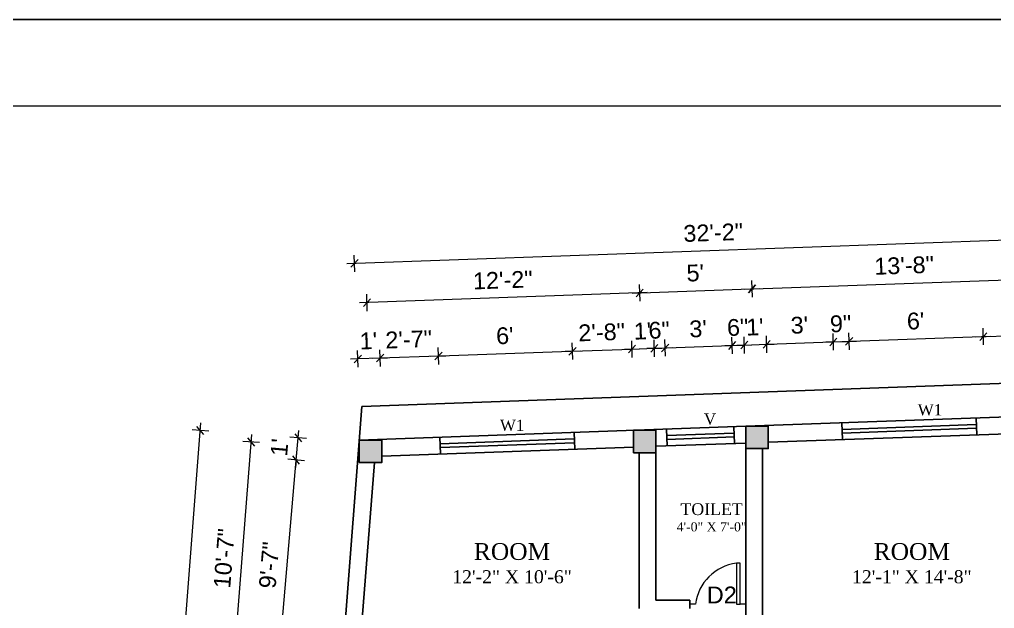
# Model space of a CAD drawing. Header units: inches. Extents: x -14619 to 1971361, y -855114 to -978.
# Drawn here: x 22516 to 23038, y -7658 to -7342 of the extents above; entities that cross this region are included whole.
import ezdxf
from ezdxf.enums import TextEntityAlignment as Align

# ---------------------------------------------------------------- set-up
doc = ezdxf.new("R2010")
doc.units = ezdxf.units.IN
doc.header["$LTSCALE"] = 0.5
doc.header["$MEASUREMENT"] = 0
doc.header["$PDMODE"] = 66
for name, color, linetype, lineweight in [('A_Title Text', 105, 'Continuous', 60), ('ELE1', 3, 'Continuous', 9), ('ELEVATION', 85, 'Continuous', 9), ('steps', 253, 'Continuous', 20), ('Toilet', 7, 'Continuous', 25)]:
    doc.layers.add(name, color=color, linetype=linetype, lineweight=lineweight)
doc.styles.add('arial', font='arial.ttf')
doc.styles.get("Standard").update_dxf_attribs({"font": 'arial.ttf'})
doc.dimstyles.new('Sudeep', dxfattribs={"dimtxt": 6, "dimasz": 4, "dimexe": 4.5, "dimexo": 4.5, "dimgap": 5, "dimtad": 1, "dimdec": 0, "dimlunit": 4, "dimtxsty": 'arial', "dimblk": 'OBLIQUE', "dimcen": 250, "dimdle": 4, "dimclrd": 86, "dimclre": 5, "dimclrt": 1, "dimadec": 0, "dimazin": 0, "dimtfac": 1, "dimtdec": 0, "dimtix": 1, "dimtmove": 1, "dimatfit": 3, "dimldrblk": 'OBLIQUE', "dimfxl": 4.5, "dimfxlon": 1, "dimfrac": 2, "dimlwd": 15, "dimlwe": 13, "dimarcsym": 0})

# ---------------------------------------------------------------- blocks, each defined once
blk = doc.blocks.new('_Oblique')
at = {"color": 0, "linetype": 'ByBlock', "lineweight": -2}
blk.add_line((-0.5, -0.5), (0.5, 0.5), dxfattribs=at)
blk = doc.blocks.new('*D784')
at = {"layer": 'A_Title Text', "color": 5, "lineweight": 13, "transparency": 16777216}
for p, q in [((22740.39, -7527.22), (22740.07, -7518.23)), ((22812.34, -7524.65), (22812.02, -7515.66))]:
    blk.add_line(p, q, dxfattribs=at)
at = {"layer": 'A_Title Text', "color": 86, "lineweight": 15, "transparency": 16777216}
blk.add_line((22736.23, -7522.87), (22816.18, -7520.01), dxfattribs=at)
at = {"layer": 'Defpoints', "color": 0, "transparency": 16777216}
for p in [(22812.18, -7520.15), (22741.02, -7544.87), (22812.98, -7542.3)]:
    blk.add_point(p, dxfattribs=at)
at = {"layer": 'A_Title Text', "color": 86, "lineweight": 15, "transparency": 16777216, "xscale": 4, "yscale": 4, "zscale": 4}
for p, rotation in [((22812.18, -7520.15), 2.049254323207421), ((22740.23, -7522.73), 182.0492543232075)]:
    blk.add_blockref('_Oblique', p, dxfattribs=dict(at, rotation=rotation))
at = {"layer": 'A_Title Text', "color": 1, "transparency": 16777216, "insert": (22775.86, -7511.85), "char_height": 9, "attachment_point": 5, "rotation": 2.0493, "style": 'arial'}
blk.add_mtext("6'", dxfattribs=at)
blk = doc.blocks.new('*D785')
at = {"layer": 'A_Title Text', "color": 5, "lineweight": 13, "transparency": 16777216}
for p, q in [((22812.34, -7524.65), (22812.02, -7515.66)), ((22844.19, -7523.51), (22843.87, -7514.52))]:
    blk.add_line(p, q, dxfattribs=at)
at = {"layer": 'A_Title Text', "color": 86, "lineweight": 15, "transparency": 16777216}
for p, q in [((22812.18, -7520.15), (22808.19, -7520.3)), ((22812.18, -7520.15), (22844.03, -7519.01)), ((22844.03, -7519.01), (22848.03, -7518.87))]:
    blk.add_line(p, q, dxfattribs=at)
at = {"layer": 'Defpoints', "color": 0, "transparency": 16777216}
for p in [(22844.03, -7519.01), (22812.98, -7542.3), (22844.82, -7541.16)]:
    blk.add_point(p, dxfattribs=at)
at = {"layer": 'A_Title Text', "color": 86, "lineweight": 15, "transparency": 16777216, "xscale": 4, "yscale": 4, "zscale": 4}
for p, rotation in [((22812.18, -7520.15), 2.049254323207768), ((22844.03, -7519.01), 182.0492543232077)]:
    blk.add_blockref('_Oblique', p, dxfattribs=dict(at, rotation=rotation))
at = {"layer": 'A_Title Text', "color": 1, "transparency": 16777216, "insert": (22827.76, -7509.99), "char_height": 9, "attachment_point": 5, "rotation": 2.0493, "style": 'arial'}
blk.add_mtext('2\'-8"', dxfattribs=at)
blk = doc.blocks.new('*D786')
at = {"layer": 'A_Title Text', "color": 5, "lineweight": 13, "transparency": 16777216}
for p, q in [((22844.19, -7523.51), (22843.87, -7514.52)), ((22856.18, -7523.08), (22855.85, -7514.09))]:
    blk.add_line(p, q, dxfattribs=at)
at = {"layer": 'A_Title Text', "color": 86, "lineweight": 15, "transparency": 16777216}
for p, q in [((22844.03, -7519.01), (22856.01, -7518.58)), ((22856.01, -7518.58), (22860.01, -7518.44)), ((22844.03, -7519.01), (22840.03, -7519.16))]:
    blk.add_line(p, q, dxfattribs=at)
at = {"layer": 'Defpoints', "color": 0, "transparency": 16777216}
for p in [(22856.01, -7518.58), (22844.82, -7541.16), (22856.82, -7541.16)]:
    blk.add_point(p, dxfattribs=at)
at = {"layer": 'A_Title Text', "color": 86, "lineweight": 15, "transparency": 16777216, "xscale": 4, "yscale": 4, "zscale": 4}
for p, rotation in [((22844.03, -7519.01), 2.049254323207768), ((22856.01, -7518.58), 182.0492543232077)]:
    blk.add_blockref('_Oblique', p, dxfattribs=dict(at, rotation=rotation))
at = {"layer": 'A_Title Text', "color": 1, "transparency": 16777216, "insert": (22849.68, -7509.29), "char_height": 9, "attachment_point": 5, "rotation": 2.0493, "style": 'arial'}
blk.add_mtext("1'", dxfattribs=at)
blk = doc.blocks.new('*D787')
at = {"layer": 'A_Title Text', "color": 86, "lineweight": 15, "transparency": 16777216}
for p, q in [((22856.01, -7518.58), (22852.02, -7518.73)), ((22856.01, -7518.58), (22861.84, -7518.38)), ((22861.84, -7518.38), (22865.84, -7518.23))]:
    blk.add_line(p, q, dxfattribs=at)
at = {"layer": 'A_Title Text', "color": 5, "lineweight": 13, "transparency": 16777216}
for p, q in [((22856.18, -7523.08), (22855.85, -7514.09)), ((22862, -7522.87), (22861.68, -7513.88))]:
    blk.add_line(p, q, dxfattribs=at)
at = {"layer": 'Defpoints', "color": 0, "transparency": 16777216}
for p in [(22861.84, -7518.38), (22856.82, -7541.16), (22862.63, -7540.52)]:
    blk.add_point(p, dxfattribs=at)
at = {"layer": 'A_Title Text', "color": 86, "lineweight": 15, "transparency": 16777216, "xscale": 4, "yscale": 4, "zscale": 4}
for p, rotation in [((22856.01, -7518.58), 2.049254323207768), ((22861.84, -7518.38), 182.0492543232077)]:
    blk.add_blockref('_Oblique', p, dxfattribs=dict(at, rotation=rotation))
at = {"layer": 'A_Title Text', "color": 1, "transparency": 16777216, "insert": (22858.59, -7508.89), "char_height": 9, "attachment_point": 5, "rotation": 2.0493, "style": 'arial'}
blk.add_mtext('6"', dxfattribs=at)
blk = doc.blocks.new('*D788')
at = {"layer": 'A_Title Text', "color": 5, "lineweight": 13, "transparency": 16777216}
for p, q in [((22897.98, -7521.59), (22897.66, -7512.59)), ((22862, -7522.87), (22861.68, -7513.88))]:
    blk.add_line(p, q, dxfattribs=at)
at = {"layer": 'A_Title Text', "color": 86, "lineweight": 15, "transparency": 16777216}
blk.add_line((22857.84, -7518.52), (22901.82, -7516.95), dxfattribs=at)
at = {"layer": 'Defpoints', "color": 0, "transparency": 16777216}
for p in [(22897.82, -7517.09), (22898.61, -7539.23), (22862.63, -7540.52)]:
    blk.add_point(p, dxfattribs=at)
at = {"layer": 'A_Title Text', "color": 86, "lineweight": 15, "transparency": 16777216, "xscale": 4, "yscale": 4, "zscale": 4}
for p, rotation in [((22861.84, -7518.38), 182.0492543232077), ((22897.82, -7517.09), 2.049254323207739)]:
    blk.add_blockref('_Oblique', p, dxfattribs=dict(at, rotation=rotation))
at = {"layer": 'A_Title Text', "color": 1, "transparency": 16777216, "insert": (22879.49, -7508.14), "char_height": 9, "attachment_point": 5, "rotation": 2.0493, "style": 'arial'}
blk.add_mtext("3'", dxfattribs=at)
blk = doc.blocks.new('*D789')
at = {"layer": 'A_Title Text', "color": 5, "lineweight": 13, "transparency": 16777216}
for p, q in [((22897.98, -7521.59), (22897.66, -7512.59)), ((22904.44, -7521.35), (22904.11, -7512.36))]:
    blk.add_line(p, q, dxfattribs=at)
at = {"layer": 'A_Title Text', "color": 86, "lineweight": 15, "transparency": 16777216}
for p, q in [((22897.82, -7517.09), (22893.82, -7517.23)), ((22897.82, -7517.09), (22904.27, -7516.86)), ((22904.27, -7516.86), (22908.27, -7516.71))]:
    blk.add_line(p, q, dxfattribs=at)
at = {"layer": 'Defpoints', "color": 0, "transparency": 16777216}
for p in [(22904.27, -7516.86), (22898.61, -7539.23), (22905.07, -7539)]:
    blk.add_point(p, dxfattribs=at)
at = {"layer": 'A_Title Text', "color": 86, "lineweight": 15, "transparency": 16777216, "xscale": 4, "yscale": 4, "zscale": 4}
for p, rotation in [((22897.82, -7517.09), 2.049254323207768), ((22904.27, -7516.86), 182.0492543232077)]:
    blk.add_blockref('_Oblique', p, dxfattribs=dict(at, rotation=rotation))
at = {"layer": 'A_Title Text', "color": 1, "transparency": 16777216, "insert": (22900.7, -7507.38), "char_height": 9, "attachment_point": 5, "rotation": 2.0493, "style": 'arial'}
blk.add_mtext('6"', dxfattribs=at)
blk = doc.blocks.new('*D790')
at = {"layer": 'A_Title Text', "color": 5, "lineweight": 13, "transparency": 16777216}
for p, q in [((22904.44, -7521.35), (22904.11, -7512.36)), ((22916.42, -7520.93), (22916.1, -7511.93))]:
    blk.add_line(p, q, dxfattribs=at)
at = {"layer": 'A_Title Text', "color": 86, "lineweight": 15, "transparency": 16777216}
for p, q in [((22904.27, -7516.86), (22900.28, -7517)), ((22904.27, -7516.86), (22916.26, -7516.43)), ((22916.26, -7516.43), (22920.26, -7516.29))]:
    blk.add_line(p, q, dxfattribs=at)
at = {"layer": 'Defpoints', "color": 0, "transparency": 16777216}
for p in [(22916.26, -7516.43), (22905.07, -7539), (22917.07, -7539)]:
    blk.add_point(p, dxfattribs=at)
at = {"layer": 'A_Title Text', "color": 86, "lineweight": 15, "transparency": 16777216, "xscale": 4, "yscale": 4, "zscale": 4}
for p, rotation in [((22904.27, -7516.86), 2.049254323207768), ((22916.26, -7516.43), 182.0492543232077)]:
    blk.add_blockref('_Oblique', p, dxfattribs=dict(at, rotation=rotation))
at = {"layer": 'A_Title Text', "color": 1, "transparency": 16777216, "insert": (22909.93, -7507.13), "char_height": 9, "attachment_point": 5, "rotation": 2.0493, "style": 'arial'}
blk.add_mtext("1'", dxfattribs=at)
blk = doc.blocks.new('*D791')
at = {"layer": 'A_Title Text', "color": 5, "lineweight": 13, "transparency": 16777216}
for p, q in [((22916.42, -7520.93), (22916.1, -7511.93)), ((22952.16, -7519.65), (22951.84, -7510.65))]:
    blk.add_line(p, q, dxfattribs=at)
at = {"layer": 'A_Title Text', "color": 86, "lineweight": 15, "transparency": 16777216}
blk.add_line((22912.26, -7516.57), (22956, -7515.01), dxfattribs=at)
at = {"layer": 'Defpoints', "color": 0, "transparency": 16777216}
for p in [(22952, -7515.15), (22917.07, -7539), (22952.79, -7537.3)]:
    blk.add_point(p, dxfattribs=at)
at = {"layer": 'A_Title Text', "color": 86, "lineweight": 15, "transparency": 16777216, "xscale": 4, "yscale": 4, "zscale": 4}
for p, rotation in [((22952, -7515.15), 2.049254323207739), ((22916.26, -7516.43), 182.0492543232077)]:
    blk.add_blockref('_Oblique', p, dxfattribs=dict(at, rotation=rotation))
at = {"layer": 'A_Title Text', "color": 1, "transparency": 16777216, "insert": (22933.79, -7506.2), "char_height": 9, "attachment_point": 5, "rotation": 2.0493, "style": 'arial'}
blk.add_mtext("3'", dxfattribs=at)
blk = doc.blocks.new('*D792')
at = {"layer": 'A_Title Text', "color": 5, "lineweight": 13, "transparency": 16777216}
for p, q in [((22952.16, -7519.65), (22951.84, -7510.65)), ((22960.66, -7519.34), (22960.34, -7510.35))]:
    blk.add_line(p, q, dxfattribs=at)
at = {"layer": 'A_Title Text', "color": 86, "lineweight": 15, "transparency": 16777216}
for p, q in [((22952, -7515.15), (22948, -7515.29)), ((22952, -7515.15), (22960.5, -7514.85)), ((22960.5, -7514.85), (22964.5, -7514.7))]:
    blk.add_line(p, q, dxfattribs=at)
at = {"layer": 'Defpoints', "color": 0, "transparency": 16777216}
for p in [(22960.5, -7514.85), (22952.79, -7537.3), (22961.3, -7537.3)]:
    blk.add_point(p, dxfattribs=at)
at = {"layer": 'A_Title Text', "color": 86, "lineweight": 15, "transparency": 16777216, "xscale": 4, "yscale": 4, "zscale": 4}
for p, rotation in [((22952, -7515.15), 2.049254323207768), ((22960.5, -7514.85), 182.0492543232077)]:
    blk.add_blockref('_Oblique', p, dxfattribs=dict(at, rotation=rotation))
at = {"layer": 'A_Title Text', "color": 1, "transparency": 16777216, "insert": (22955.91, -7505.41), "char_height": 9, "attachment_point": 5, "rotation": 2.0493, "style": 'arial'}
blk.add_mtext('9"', dxfattribs=at)
blk = doc.blocks.new('*D793')
at = {"layer": 'A_Title Text', "color": 5, "lineweight": 13, "transparency": 16777216}
for p, q in [((23032.61, -7516.77), (23032.29, -7507.77)), ((22960.66, -7519.34), (22960.34, -7510.35))]:
    blk.add_line(p, q, dxfattribs=at)
at = {"layer": 'A_Title Text', "color": 86, "lineweight": 15, "transparency": 16777216}
blk.add_line((22956.5, -7514.99), (23036.45, -7512.13), dxfattribs=at)
at = {"layer": 'Defpoints', "color": 0, "transparency": 16777216}
for p in [(23032.45, -7512.27), (23033.25, -7534.42), (22961.3, -7537.3)]:
    blk.add_point(p, dxfattribs=at)
at = {"layer": 'A_Title Text', "color": 86, "lineweight": 15, "transparency": 16777216, "xscale": 4, "yscale": 4, "zscale": 4}
for p, rotation in [((22960.5, -7514.85), 182.0492543232077), ((23032.45, -7512.27), 2.049254323207739)]:
    blk.add_blockref('_Oblique', p, dxfattribs=dict(at, rotation=rotation))
at = {"layer": 'A_Title Text', "color": 1, "transparency": 16777216, "insert": (22996.13, -7503.97), "char_height": 9, "attachment_point": 5, "rotation": 2.0493, "style": 'arial'}
blk.add_mtext("6'", dxfattribs=at)
blk = doc.blocks.new('*D794')
at = {"layer": 'A_Title Text', "color": 5, "lineweight": 13, "transparency": 16777216}
for p, q in [((23032.61, -7516.77), (23032.29, -7507.77)), ((23068.14, -7515.5), (23067.82, -7506.5))]:
    blk.add_line(p, q, dxfattribs=at)
at = {"layer": 'A_Title Text', "color": 86, "lineweight": 15, "transparency": 16777216}
blk.add_line((23028.46, -7512.41), (23071.98, -7510.86), dxfattribs=at)
at = {"layer": 'Defpoints', "color": 0, "transparency": 16777216}
for p in [(23067.98, -7511), (23033.25, -7534.42), (23068.77, -7533.14)]:
    blk.add_point(p, dxfattribs=at)
at = {"layer": 'A_Title Text', "color": 86, "lineweight": 15, "transparency": 16777216, "xscale": 4, "yscale": 4, "zscale": 4}
for p, rotation in [((23032.45, -7512.27), 182.0492543232077), ((23067.98, -7511), 2.049254323207739)]:
    blk.add_blockref('_Oblique', p, dxfattribs=dict(at, rotation=rotation))
at = {"layer": 'A_Title Text', "color": 1, "transparency": 16777216, "insert": (23049.87, -7502.04), "char_height": 9, "attachment_point": 5, "rotation": 2.0493, "style": 'arial'}
blk.add_mtext("3'", dxfattribs=at)
blk = doc.blocks.new('*D797')
at = {"layer": 'A_Title Text', "color": 5, "lineweight": 13, "transparency": 16777216}
for p, q in [((22740.39, -7527.22), (22740.07, -7518.23)), ((22709.17, -7528.34), (22708.85, -7519.35))]:
    blk.add_line(p, q, dxfattribs=at)
at = {"layer": 'A_Title Text', "color": 86, "lineweight": 15, "transparency": 16777216}
for p, q in [((22709.01, -7523.84), (22705.01, -7523.99)), ((22740.23, -7522.73), (22709.01, -7523.84)), ((22740.23, -7522.73), (22744.23, -7522.58))]:
    blk.add_line(p, q, dxfattribs=at)
at = {"layer": 'Defpoints', "color": 0, "transparency": 16777216}
for p in [(22709.01, -7523.84), (22741.02, -7544.87), (22709.82, -7546.42)]:
    blk.add_point(p, dxfattribs=at)
at = {"layer": 'A_Title Text', "color": 86, "lineweight": 15, "transparency": 16777216, "xscale": 4, "yscale": 4, "zscale": 4}
for p, rotation in [((22709.01, -7523.84), 2.049254323207739), ((22740.23, -7522.73), 182.0492543232077)]:
    blk.add_blockref('_Oblique', p, dxfattribs=dict(at, rotation=rotation))
at = {"layer": 'A_Title Text', "color": 1, "transparency": 16777216, "insert": (22724.28, -7513.77), "char_height": 9, "attachment_point": 5, "rotation": 2.0493, "style": 'arial'}
blk.add_mtext('2\'-7"', dxfattribs=at)
blk = doc.blocks.new('*D798')
at = {"layer": 'A_Title Text', "color": 5, "lineweight": 13, "transparency": 16777216}
for p, q in [((22697.19, -7528.77), (22696.87, -7519.78)), ((22709.17, -7528.34), (22708.85, -7519.35))]:
    blk.add_line(p, q, dxfattribs=at)
at = {"layer": 'A_Title Text', "color": 86, "lineweight": 15, "transparency": 16777216}
for p, q in [((22709.01, -7523.84), (22697.03, -7524.27)), ((22709.01, -7523.84), (22713.01, -7523.7)), ((22697.03, -7524.27), (22693.03, -7524.42))]:
    blk.add_line(p, q, dxfattribs=at)
at = {"layer": 'Defpoints', "color": 0, "transparency": 16777216}
for p in [(22697.03, -7524.27), (22697.82, -7546.42), (22709.82, -7546.42)]:
    blk.add_point(p, dxfattribs=at)
at = {"layer": 'A_Title Text', "color": 86, "lineweight": 15, "transparency": 16777216, "xscale": 4, "yscale": 4, "zscale": 4}
for p, rotation in [((22697.03, -7524.27), 2.049254323207739), ((22709.01, -7523.84), 182.0492543232077)]:
    blk.add_blockref('_Oblique', p, dxfattribs=dict(at, rotation=rotation))
at = {"layer": 'A_Title Text', "color": 1, "transparency": 16777216, "insert": (22702.68, -7514.55), "char_height": 9, "attachment_point": 5, "rotation": 2.0493, "style": 'arial'}
blk.add_mtext("1'", dxfattribs=at)
blk = doc.blocks.new('*D799')
at = {"layer": 'A_Title Text', "color": 5, "lineweight": 13, "transparency": 16777216}
for p, q in [((22848.35, -7493.37), (22848.03, -7484.37)), ((22702.11, -7498.6), (22701.79, -7489.6))]:
    blk.add_line(p, q, dxfattribs=at)
at = {"layer": 'A_Title Text', "color": 86, "lineweight": 15, "transparency": 16777216}
blk.add_line((22852.18, -7488.73), (22697.95, -7494.25), dxfattribs=at)
at = {"layer": 'Defpoints', "color": 0, "transparency": 16777216}
for p in [(22701.95, -7494.1), (22703.82, -7546.42), (22850.82, -7562.53)]:
    blk.add_point(p, dxfattribs=at)
at = {"layer": 'A_Title Text', "color": 86, "lineweight": 15, "transparency": 16777216, "xscale": 4, "yscale": 4, "zscale": 4}
for p, rotation in [((22848.19, -7488.87), 2.049714822001265), ((22701.95, -7494.1), 182.0497148220012)]:
    blk.add_blockref('_Oblique', p, dxfattribs=dict(at, rotation=rotation))
at = {"layer": 'A_Title Text', "color": 1, "transparency": 16777216, "insert": (22774.73, -7481.97), "char_height": 9, "attachment_point": 5, "rotation": 2.0497, "style": 'arial'}
blk.add_mtext('12\'-2"', dxfattribs=at)
blk = doc.blocks.new('*D800')
at = {"layer": 'A_Title Text', "color": 5, "lineweight": 13, "transparency": 16777216}
for p, q in [((23080.85, -7463.78), (23080.53, -7454.79)), ((22695.36, -7477.57), (22695.03, -7468.58))]:
    blk.add_line(p, q, dxfattribs=at)
at = {"layer": 'A_Title Text', "color": 86, "lineweight": 15, "transparency": 16777216}
blk.add_line((23084.69, -7459.14), (22691.2, -7473.22), dxfattribs=at)
at = {"layer": 'Defpoints', "color": 0, "transparency": 16777216}
for p in [(22695.19, -7473.08), (23083.31, -7532.63), (22697.82, -7546.42)]:
    blk.add_point(p, dxfattribs=at)
at = {"layer": 'A_Title Text', "color": 86, "lineweight": 15, "transparency": 16777216, "xscale": 4, "yscale": 4, "zscale": 4}
for p, rotation in [((23080.69, -7459.28), 2.04925432320521), ((22695.19, -7473.08), 182.0492543232052)]:
    blk.add_blockref('_Oblique', p, dxfattribs=dict(at, rotation=rotation))
at = {"layer": 'A_Title Text', "color": 1, "transparency": 16777216, "insert": (22887.6, -7456.59), "char_height": 9, "attachment_point": 5, "rotation": 2.0493, "style": 'arial'}
blk.add_mtext('32\'-2"', dxfattribs=at)
blk = doc.blocks.new('*D807')
at = {"layer": 'A_Title Text', "color": 86, "lineweight": 15, "transparency": 16777216}
blk.add_line((23094.09, -7862.21), (23154.57, -7564.38), dxfattribs=at)
at = {"layer": 'A_Title Text', "color": 5, "lineweight": 13, "transparency": 16777216}
for p, q in [((23149.37, -7567.41), (23158.19, -7569.2)), ((23090.47, -7857.39), (23099.29, -7859.19))]:
    blk.add_line(p, q, dxfattribs=at)
at = {"layer": 'Defpoints', "color": 0, "transparency": 16777216}
for p in [(23083.31, -7553.99), (23153.78, -7568.3), (23024.42, -7843.98)]:
    blk.add_point(p, dxfattribs=at)
at = {"layer": 'A_Title Text', "color": 86, "lineweight": 15, "transparency": 16777216, "xscale": 4, "yscale": 4, "zscale": 4}
for p, rotation in [((23153.78, -7568.3), 78.52025721157061), ((23094.88, -7858.29), 258.5202572115706)]:
    blk.add_blockref('_Oblique', p, dxfattribs=dict(at, rotation=rotation))
at = {"layer": 'A_Title Text', "color": 1, "transparency": 16777216, "insert": (23114.93, -7711.39), "char_height": 9, "attachment_point": 5, "rotation": 78.5203, "style": 'arial'}
blk.add_mtext('24\'-8"', dxfattribs=at)
blk = doc.blocks.new('*D866')
at = {"layer": 'A_Title Text', "color": 86, "lineweight": 15, "transparency": 16777216}
blk.add_line((22653.85, -7696.7), (22664.29, -7574.46), dxfattribs=at)
at = {"layer": 'A_Title Text', "color": 5, "lineweight": 13, "transparency": 16777216}
for p, q in [((22668.43, -7578.83), (22659.46, -7578.06)), ((22658.67, -7693.09), (22649.71, -7692.33))]:
    blk.add_line(p, q, dxfattribs=at)
at = {"layer": 'Defpoints', "color": 0, "transparency": 16777216}
for p in [(22663.95, -7578.45), (22679.63, -7579.79), (22669.79, -7694.04)]:
    blk.add_point(p, dxfattribs=at)
at = {"layer": 'A_Title Text', "color": 86, "lineweight": 15, "transparency": 16777216, "xscale": 4, "yscale": 4, "zscale": 4}
for p, rotation in [((22663.95, -7578.45), 85.11926549606497), ((22654.19, -7692.71), 265.1192654960649)]:
    blk.add_blockref('_Oblique', p, dxfattribs=dict(at, rotation=rotation))
at = {"layer": 'A_Title Text', "color": 1, "transparency": 16777216, "insert": (22649.51, -7634.76), "char_height": 9, "attachment_point": 5, "rotation": 85.1193, "style": 'arial'}
blk.add_mtext('9\'-7"', dxfattribs=at)
blk = doc.blocks.new('*D867')
at = {"layer": 'A_Title Text', "color": 86, "lineweight": 15, "transparency": 16777216}
for p, q in [((22664.97, -7566.53), (22665.31, -7562.55)), ((22663.95, -7578.45), (22664.97, -7566.53)), ((22663.95, -7578.45), (22663.61, -7582.43))]:
    blk.add_line(p, q, dxfattribs=at)
at = {"layer": 'A_Title Text', "color": 5, "lineweight": 13, "transparency": 16777216}
for p, q in [((22669.45, -7566.92), (22660.48, -7566.15)), ((22668.43, -7578.83), (22659.46, -7578.06))]:
    blk.add_line(p, q, dxfattribs=at)
at = {"layer": 'Defpoints', "color": 0, "transparency": 16777216}
for p in [(22664.97, -7566.53), (22679.63, -7567.79), (22679.63, -7579.79)]:
    blk.add_point(p, dxfattribs=at)
at = {"layer": 'A_Title Text', "color": 86, "lineweight": 15, "transparency": 16777216, "xscale": 4, "yscale": 4, "zscale": 4}
for p, rotation in [((22664.97, -7566.53), 265.1192654960649), ((22663.95, -7578.45), 85.11926549606497)]:
    blk.add_blockref('_Oblique', p, dxfattribs=dict(at, rotation=rotation))
at = {"layer": 'A_Title Text', "color": 1, "transparency": 16777216, "insert": (22654.97, -7571.68), "char_height": 9, "attachment_point": 5, "rotation": 85.1193, "style": 'arial'}
blk.add_mtext("1'", dxfattribs=at)
blk = doc.blocks.new('*D869')
at = {"layer": 'A_Title Text', "color": 86, "lineweight": 15, "transparency": 16777216}
blk.add_line((22590.73, -7842.74), (22612.89, -7558.57), dxfattribs=at)
at = {"layer": 'A_Title Text', "color": 5, "lineweight": 13, "transparency": 16777216}
for p, q in [((22617.06, -7562.91), (22608.09, -7562.21)), ((22595.53, -7839.1), (22586.56, -7838.4))]:
    blk.add_line(p, q, dxfattribs=at)
at = {"layer": 'Defpoints', "color": 0, "transparency": 16777216}
for p in [(22612.58, -7562.56), (22679.63, -7567.79), (22658.1, -7843.98)]:
    blk.add_point(p, dxfattribs=at)
at = {"layer": 'A_Title Text', "color": 86, "lineweight": 15, "transparency": 16777216, "xscale": 4, "yscale": 4, "zscale": 4}
for p, rotation in [((22612.58, -7562.56), 85.54207228814442), ((22591.04, -7838.75), 265.5420722881444)]:
    blk.add_blockref('_Oblique', p, dxfattribs=dict(at, rotation=rotation))
at = {"layer": 'A_Title Text', "color": 1, "transparency": 16777216, "insert": (22592.24, -7699.91), "char_height": 9, "attachment_point": 5, "rotation": 85.5421, "style": 'arial'}
blk.add_mtext('23\'-1"', dxfattribs=at)
blk = doc.blocks.new('*D893')
at = {"layer": 'A_Title Text', "color": 86, "lineweight": 15, "transparency": 16777216}
blk.add_line((22844.19, -7489.01), (22912.43, -7486.57), dxfattribs=at)
at = {"layer": 'A_Title Text', "color": 5, "lineweight": 13, "transparency": 16777216}
for p, q in [((22848.35, -7493.37), (22848.03, -7484.37)), ((22908.59, -7491.21), (22908.27, -7482.21))]:
    blk.add_line(p, q, dxfattribs=at)
at = {"layer": 'Defpoints', "color": 0, "transparency": 16777216}
for p in [(22908.43, -7486.71), (22911.07, -7560.37), (22850.82, -7562.53)]:
    blk.add_point(p, dxfattribs=at)
at = {"layer": 'A_Title Text', "color": 86, "lineweight": 15, "transparency": 16777216, "xscale": 4, "yscale": 4, "zscale": 4}
for p, rotation in [((22848.19, -7488.87), 182.0497148220012), ((22908.43, -7486.71), 2.049714822001255)]:
    blk.add_blockref('_Oblique', p, dxfattribs=dict(at, rotation=rotation))
at = {"layer": 'A_Title Text', "color": 1, "transparency": 16777216, "insert": (22877.97, -7478.22), "char_height": 9, "attachment_point": 5, "rotation": 2.0497, "style": 'arial'}
blk.add_mtext("5'", dxfattribs=at)
blk = doc.blocks.new('*D894')
at = {"layer": 'A_Title Text', "color": 5, "lineweight": 13, "transparency": 16777216}
for p, q in [((23072.3, -7485.35), (23071.98, -7476.36)), ((22908.59, -7491.21), (22908.27, -7482.21))]:
    blk.add_line(p, q, dxfattribs=at)
at = {"layer": 'A_Title Text', "color": 86, "lineweight": 15, "transparency": 16777216}
blk.add_line((22904.43, -7486.86), (23076.13, -7480.71), dxfattribs=at)
at = {"layer": 'Defpoints', "color": 0, "transparency": 16777216}
for p in [(23072.14, -7480.85), (23074.77, -7554.51), (22911.07, -7560.37)]:
    blk.add_point(p, dxfattribs=at)
at = {"layer": 'A_Title Text', "color": 86, "lineweight": 15, "transparency": 16777216, "xscale": 4, "yscale": 4, "zscale": 4}
for p, rotation in [((23072.14, -7480.85), 2.049714822001255), ((22908.43, -7486.71), 182.0497148220012)]:
    blk.add_blockref('_Oblique', p, dxfattribs=dict(at, rotation=rotation))
at = {"layer": 'A_Title Text', "color": 1, "transparency": 16777216, "insert": (22989.94, -7474.19), "char_height": 9, "attachment_point": 5, "rotation": 2.0497, "style": 'arial'}
blk.add_mtext('13\'-8"', dxfattribs=at)
blk = doc.blocks.new('*D899')
at = {"layer": 'A_Title Text', "color": 86, "lineweight": 15, "transparency": 16777216}
blk.add_line((22629.71, -7699.04), (22640.17, -7564.81), dxfattribs=at)
at = {"layer": 'A_Title Text', "color": 5, "lineweight": 13, "transparency": 16777216}
for p, q in [((22644.35, -7569.15), (22635.38, -7568.45)), ((22634.51, -7695.41), (22625.53, -7694.71))]:
    blk.add_line(p, q, dxfattribs=at)
at = {"layer": 'Defpoints', "color": 0, "transparency": 16777216}
for p in [(22639.86, -7568.8), (22703.82, -7573.79), (22693.98, -7700.04)]:
    blk.add_point(p, dxfattribs=at)
at = {"layer": 'A_Title Text', "color": 86, "lineweight": 15, "transparency": 16777216, "xscale": 4, "yscale": 4, "zscale": 4}
for p, rotation in [((22639.86, -7568.8), 85.54207228814302), ((22630.02, -7695.06), 265.542072288143)]:
    blk.add_blockref('_Oblique', p, dxfattribs=dict(at, rotation=rotation))
at = {"layer": 'A_Title Text', "color": 1, "transparency": 16777216, "insert": (22625.38, -7631.18), "char_height": 9, "attachment_point": 5, "rotation": 85.5421, "style": 'arial'}
blk.add_mtext('10\'-7"', dxfattribs=at)

msp = doc.modelspace()

# ---------------------------------------------------------------- hatches: boundary and pattern name
at = {"layer": 'Toilet'}
for points in [[(22917.07, -7560.37), (22905.07, -7560.37), (22905.07, -7572.37), (22917.07, -7572.37)], [(22856.82, -7562.53), (22844.82, -7562.53), (22844.82, -7574.53), (22856.82, -7574.53)], [(22709.82, -7567.79), (22697.82, -7567.79), (22697.82, -7579.79), (22709.82, -7579.79)]]:
    msp.add_hatch(color=1, dxfattribs=at).paths.add_polyline_path(points)

# ---------------------------------------------------------------- linework, layer by layer
at = {"layer": 'Defpoints'}
msp.add_lwpolyline([(24884.14, -7342.34), (21706.54, -7342.34), (21706.54, -9590.31), (24884.14, -9590.31)], close=True, dxfattribs=at)
at = {"layer": 'ELE1'}
msp.add_lwpolyline([(21752.86, -7388.66), (24837.82, -7388.66), (24837.82, -9543.99), (21752.86, -9543.99)], close=True, dxfattribs=at)
at = {"layer": 'ELEVATION', "color": 146, "ltscale": 0.25, "true_color": 0x105689}
for p, q in [((22902.07, -7633.79), (22900.07, -7633.79)), ((22900.07, -7633.79), (22900.07, -7655.79)), ((22902.07, -7655.79), (22902.07, -7633.79)), ((22878.07, -7655.79), (22875.07, -7655.79)), ((22900.07, -7655.79), (22902.07, -7655.79)), ((22905.07, -7655.79), (22902.07, -7655.79))]:
    msp.add_line(p, q, dxfattribs=at)
msp.add_arc((22903.25, -7658.97), 25.38, 97.2043, 172.7957, dxfattribs=at)
at = {"layer": 'Toilet'}
for p, q in [((23087, -7535.85), (22699.23, -7549.72)), ((22699.23, -7549.72), (22673.71, -7876.98)), ((23083.31, -7553.99), (22905.07, -7560.37)), ((22905.07, -7560.37), (22697.82, -7567.79)), ((22898.93, -7569.6), (22898.61, -7560.6)), ((22956.94, -7567.52), (22956.62, -7558.53)), ((22956.75, -7562.02), (23028.7, -7559.45)), ((23028.9, -7564.95), (23028.57, -7555.95)), ((22813.3, -7572.66), (22812.98, -7563.67)), ((22862.96, -7570.88), (22862.63, -7561.89)), ((22862.76, -7565.39), (22898.74, -7564.1)), ((23068.77, -7563.52), (22917.07, -7568.95)), ((22956.82, -7564.02), (23028.77, -7561.45)), ((22741.34, -7575.23), (22741.02, -7566.24)), ((22741.15, -7569.74), (22813.1, -7567.16)), ((22741.22, -7571.74), (22813.17, -7569.16)), ((22905.07, -7569.38), (22856.82, -7571.1)), ((22862.83, -7567.39), (22898.81, -7566.1)), ((22905.07, -7656.6), (22905.07, -7569.38)), ((22844.82, -7571.53), (22709.82, -7576.36)), ((22847.82, -7658.04), (22847.82, -7574.53)), ((22856.82, -7653.54), (22856.82, -7571.1)), ((22914.07, -7656.6), (22914.07, -7572.37)), ((22705.91, -7579.79), (22697, -7694.04)), ((22856.82, -7653.54), (22875.07, -7653.54)), ((22875.07, -7653.54), (22875.07, -7658.04)), ((22905.07, -7705.98), (22905.07, -7656.6)), ((22914.07, -7694.04), (22914.07, -7656.6))]:
    msp.add_line(p, q, dxfattribs=at)
for points in [[(22905.07, -7572.37), (22917.07, -7572.37), (22917.07, -7560.37), (22905.07, -7560.37)], [(22844.82, -7574.53), (22856.82, -7574.53), (22856.82, -7562.53), (22844.82, -7562.53)], [(22697.82, -7579.79), (22709.82, -7579.79), (22709.82, -7567.79), (22697.82, -7567.79)]]:
    msp.add_lwpolyline(points, close=True, dxfattribs=at)

# ---------------------------------------------------------------- texts
msp.add_text('D2', height=9.03, rotation=360).set_placement((22892.19, -7650.79), align=Align.MIDDLE_CENTER)
at = {"attachment_point": 2}
for s, insert, char_height, width in [('{\\fTimes New Roman|b0|i0|c0|p18;TOILET}', (22886.74, -7601.64), 6.321, 58.2933), ('{\\fTimes New Roman|b0|i0|c0|p18;4\'-0" X 7\'-0"}', (22886.74, -7611.81), 4.9, 58.2933), ('{\\fTimes New Roman|b0|i0|c0|p18;ROOM}', (22779.72, -7622.98), 9.03, 83.2761), ('{\\fTimes New Roman|b0|i0|c0|p18;ROOM}', (22994.12, -7622.98), 9.03, 83.2761), ('{\\fTimes New Roman|b0|i0|c0|p18;12\'-2" X 10\'-6"}', (22779.72, -7637.52), 7, 83.2761), ('{\\fTimes New Roman|b0|i0|c0|p18;12\'-1" X 14\'-8"}', (22994.12, -7637.52), 7, 83.2761)]:
    msp.add_mtext(s, dxfattribs=dict(at, insert=insert, char_height=char_height, width=width))
at = {"layer": 'steps', "color": 7, "ltscale": 0.3, "char_height": 6, "width": 21.6882, "attachment_point": 8}
for s, insert in [('{\\fTimes New Roman|b0|i0|c0|p18;W1}', (23003.85, -7554.67)), ('{\\fTimes New Roman|b0|i0|c0|p18;V}', (22885.88, -7559.61)), ('{\\fTimes New Roman|b0|i0|c0|p18;W1}', (22779.76, -7562.97))]:
    msp.add_mtext(s, dxfattribs=dict(at, insert=insert))

# ---------------------------------------------------------------- dimensions: what is measured, and where the dimension line sits
at = {"layer": 'A_Title Text'}
for p1, p2, distance, picture, middle in [((23083.31, -7532.63), (22697.82, -7546.42), -73.39, '*D800', (22887.6, -7456.59)), ((22741.02, -7544.87), (22812.98, -7542.3), 22.16, '*D784', (22775.86, -7511.85)), ((23024.42, -7843.98), (23083.31, -7553.99), -71.9, '*D807', (23114.93, -7711.39)), ((22658.1, -7843.98), (22679.63, -7567.79), 67.25, '*D869', (22592.24, -7699.91))]:
    dim = msp.add_aligned_dim(p1=p1, p2=p2, distance=distance, dimstyle='Sudeep', override={"dimtxt": 9}, dxfattribs=at)
    dim.commit()
    dim.dimension.update_dxf_attribs({"geometry": picture, "text_midpoint": middle})
for base, p1, p2, angle, picture, middle in [((23072.14, -7480.85), (22911.07, -7560.37), (23074.77, -7554.51), 2.0497, '*D894', (22989.94, -7474.19)), ((22701.95, -7494.1), (22850.82, -7562.53), (22703.82, -7546.42), 2.0497, '*D799', (22774.73, -7481.97)), ((22908.43, -7486.71), (22850.82, -7562.53), (22911.07, -7560.37), 2.0497, '*D893', (22877.97, -7478.22)), ((23067.98, -7511), (23033.25, -7534.42), (23068.77, -7533.14), 182.0493, '*D794', (23049.87, -7502.04)), ((22861.84, -7518.38), (22856.82, -7541.16), (22862.63, -7540.52), 182.0493, '*D787', (22858.59, -7508.89)), ((22897.82, -7517.09), (22862.63, -7540.52), (22898.61, -7539.23), 182.0493, '*D788', (22879.49, -7508.14)), ((22904.27, -7516.86), (22898.61, -7539.23), (22905.07, -7539), 182.0493, '*D789', (22900.7, -7507.38)), ((22916.26, -7516.43), (22905.07, -7539), (22917.07, -7539), 182.0493, '*D790', (22909.93, -7507.13)), ((22952, -7515.15), (22917.07, -7539), (22952.79, -7537.3), 182.0493, '*D791', (22933.79, -7506.2)), ((22960.5, -7514.85), (22952.79, -7537.3), (22961.3, -7537.3), 182.0493, '*D792', (22955.91, -7505.41)), ((23032.45, -7512.27), (22961.3, -7537.3), (23033.25, -7534.42), 182.0493, '*D793', (22996.13, -7503.97)), ((22709.01, -7523.84), (22741.02, -7544.87), (22709.82, -7546.42), 182.0493, '*D797', (22724.28, -7513.77)), ((22844.03, -7519.01), (22812.98, -7542.3), (22844.82, -7541.16), 182.0493, '*D785', (22827.76, -7509.99)), ((22856.01, -7518.58), (22844.82, -7541.16), (22856.82, -7541.16), 182.0493, '*D786', (22849.68, -7509.29)), ((22697.03, -7524.27), (22709.82, -7546.42), (22697.82, -7546.42), 182.0493, '*D798', (22702.68, -7514.55)), ((22639.86, -7568.8), (22693.98, -7700.04), (22703.82, -7573.79), 85.5421, '*D899', (22625.38, -7631.18)), ((22664.97, -7566.53), (22679.63, -7579.79), (22679.63, -7567.79), 265.1193, '*D867', (22654.97, -7571.68)), ((22663.95, -7578.45), (22669.79, -7694.04), (22679.63, -7579.79), 265.1193, '*D866', (22649.51, -7634.76))]:
    dim = msp.add_linear_dim(base=base, p1=p1, p2=p2, angle=angle, dimstyle='Sudeep', override={"dimtxt": 9}, dxfattribs=at)
    dim.commit()
    dim.dimension.update_dxf_attribs({"geometry": picture, "text_midpoint": middle})

doc.saveas('drawing.dxf')
